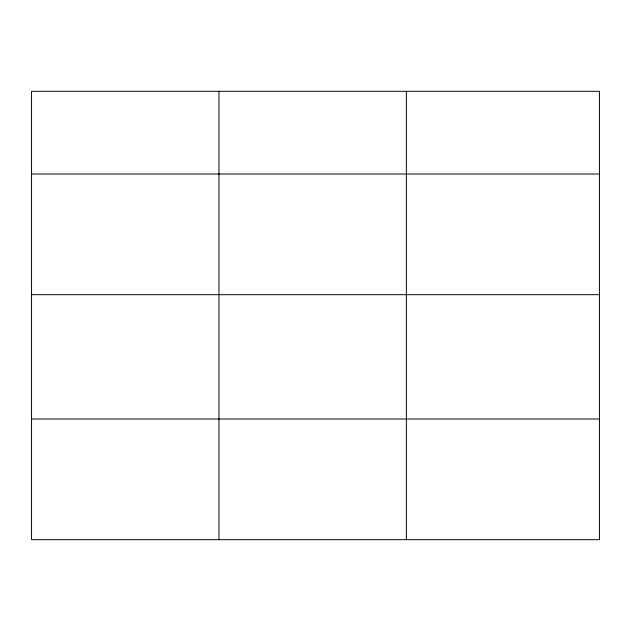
<?xml version="1.0" encoding="UTF-8"?>
<svg xmlns="http://www.w3.org/2000/svg" width="631" height="631" viewBox="0 0 631 631"><rect width="100%" height="100%" fill="white"/><g stroke="black" fill="none" stroke-linecap="round" stroke-linejoin="round"><path stroke-width="0.95" d="M599.45 294.677L599.45 91.314L31.55 91.314L31.55 539.686L599.45 539.686L599.45 294.677L31.55 294.677M31.55 174.006L599.45 174.006M31.55 419.016L599.45 419.016M406.364 91.314L406.364 539.686M218.957 91.314L218.957 539.686"/></g></svg>
